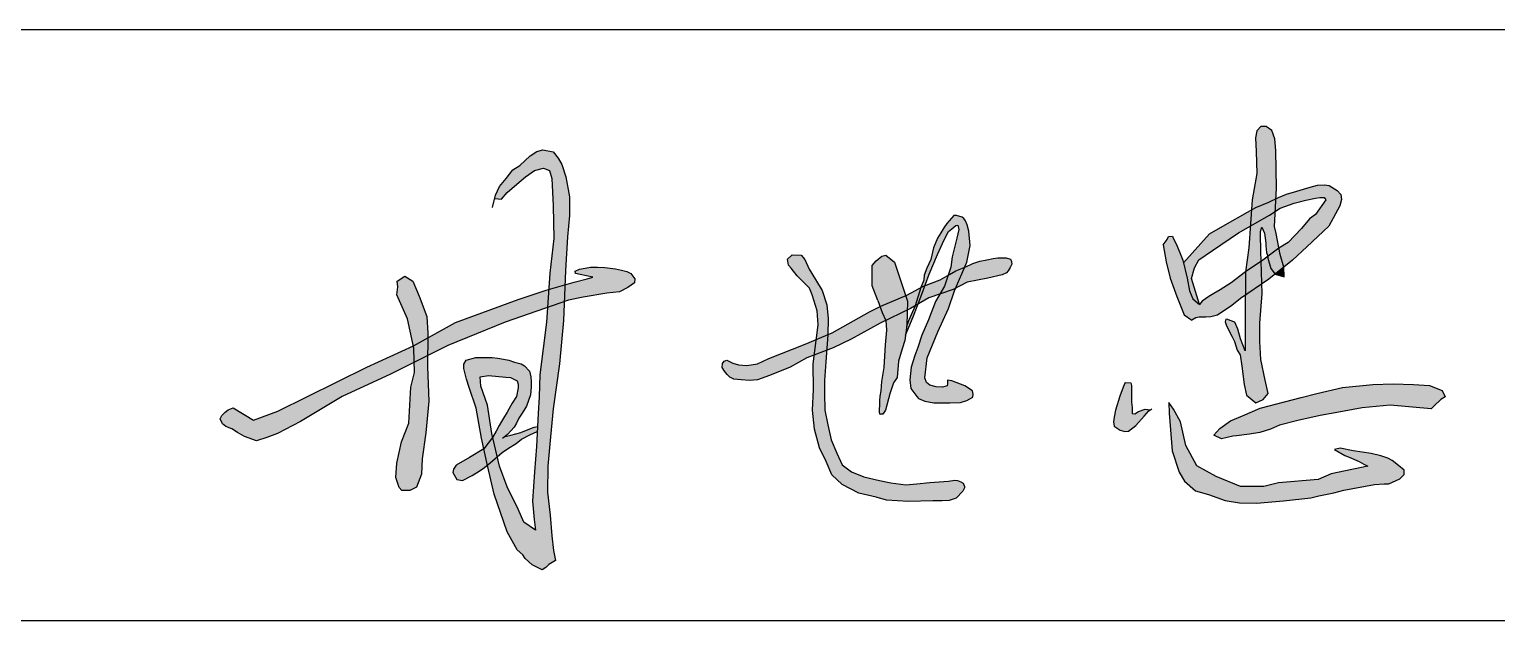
# Model space of a CAD drawing. Header units: millimetres. Extents: x 865490 to 879904, y 39442 to 44891.
# Drawn here: x 875080.47 to 875096.61, y 39495.95 to 39502.45 of the extents above; entities that cross this region are included whole.
import ezdxf

# ---------------------------------------------------------------- set-up
doc = ezdxf.new("R2010")
doc.units = ezdxf.units.MM
doc.header["$LTSCALE"] = 1000
doc.header["$MEASUREMENT"] = 0
doc.layers.add('HATCH', color=8, linetype='Continuous')

msp = doc.modelspace()

# ---------------------------------------------------------------- hatches: boundary and pattern name
at = {"layer": 'HATCH'}
for points in [[(875094.181, 39501.123), (875094.17, 39501.253), (875094.139, 39501.344), (875094.076, 39501.386), (875094.016, 39501.386), (875093.974, 39501.34), (875093.957, 39501.263), (875093.964, 39501.113), (875093.971, 39500.871), (875093.921, 39500.58), (875093.913, 39500.469), (875093.96, 39500.496), (875094.104, 39500.554), (875094.182, 39500.592), (875094.188, 39500.709)], [(875086.389, 39500.174), (875086.41, 39500.409), (875086.408, 39500.615), (875086.368, 39500.834), (875086.325, 39500.97), (875086.285, 39501.04), (875086.229, 39501.109), (875086.116, 39501.13), (875086.052, 39501.112), (875085.977, 39501.066), (875085.863, 39500.959), (875085.785, 39500.909), (875085.713, 39500.815), (875085.638, 39500.727), (875085.595, 39500.631), (875085.587, 39500.596), (875085.661, 39500.589), (875085.725, 39500.663), (875085.856, 39500.774), (875085.924, 39500.835), (875086.025, 39500.902), (875086.123, 39500.929), (875086.19, 39500.902), (875086.217, 39500.814), (875086.231, 39500.515), (875086.237, 39500.154), (875086.194, 39499.776), (875086.181, 39499.595), (875086.359, 39499.646), (875086.365, 39499.804)], [(875094.896, 39500.64), (875094.856, 39500.682), (875094.768, 39500.739), (875094.716, 39500.745), (875094.639, 39500.742), (875094.558, 39500.72), (875094.412, 39500.676), (875094.299, 39500.644), (875094.209, 39500.605), (875094.182, 39500.592), (875094.175, 39500.455), (875094.229, 39500.49), (875094.384, 39500.543), (875094.51, 39500.577), (875094.618, 39500.599), (875094.664, 39500.607), (875094.713, 39500.606), (875094.73, 39500.581), (875094.619, 39500.421), (875094.552, 39500.371), (875094.465, 39500.267), (875094.317, 39500.11), (875094.216, 39500.05), (875094.23, 39499.979), (875094.268, 39499.841), (875094.363, 39499.918), (875094.522, 39500.064), (875094.763, 39500.293), (875094.886, 39500.516), (875094.903, 39500.586)], [(875094.182, 39500.592), (875094.104, 39500.554), (875093.96, 39500.496), (875093.913, 39500.469), (875093.9, 39500.292), (875094.112, 39500.414), (875094.175, 39500.455)], [(875090.459, 39499.981), (875090.532, 39500.141), (875090.581, 39500.232), (875090.617, 39500.263), (875090.659, 39500.299), (875090.684, 39500.303), (875090.692, 39500.255), (875090.673, 39500.161), (875090.621, 39499.954), (875090.607, 39499.839), (875090.577, 39499.752), (875090.591, 39499.76), (875090.661, 39499.8), (875090.758, 39499.841), (875090.782, 39499.894), (875090.819, 39500.079), (875090.803, 39500.235), (875090.784, 39500.307), (875090.767, 39500.351), (875090.75, 39500.377), (875090.73, 39500.391), (875090.668, 39500.409), (875090.637, 39500.409), (875090.561, 39500.32), (875090.528, 39500.272), (875090.495, 39500.219), (875090.457, 39500.161), (875090.416, 39500.053), (875090.387, 39499.924), (875090.343, 39499.83), (875090.313, 39499.754), (875090.308, 39499.697), (875090.276, 39499.618), (875090.304, 39499.633), (875090.323, 39499.64), (875090.366, 39499.762)], [(875093.486, 39500.023), (875093.769, 39500.217), (875093.9, 39500.292), (875093.913, 39500.469), (875093.87, 39500.444), (875093.625, 39500.305), (875093.45, 39500.208), (875093.165, 39499.888), (875093.204, 39499.72), (875093.232, 39499.579), (875093.267, 39499.493), (875093.343, 39499.432), (875093.255, 39499.716), (875093.288, 39499.833), (875093.333, 39499.922)], [(875094.175, 39500.455), (875094.112, 39500.414), (875093.9, 39500.292), (875093.883, 39500.053), (875093.848, 39499.789), (875094.021, 39499.906), (875094.017, 39500.019), (875094.012, 39500.201), (875094.014, 39500.234), (875094.029, 39500.28), (875094.057, 39500.216), (875094.071, 39500.105), (875094.072, 39500.075), (875094.079, 39500.002), (875094.094, 39499.96), (875094.216, 39500.05), (875094.185, 39500.211), (875094.167, 39500.288)], [(875093.159, 39499.916), (875093.143, 39499.955), (875093.088, 39500.091), (875093.052, 39500.161), (875093.045, 39500.183), (875093.001, 39500.176), (875092.985, 39500.145), (875092.943, 39500.087), (875092.975, 39499.899), (875093.018, 39499.718), (875093.091, 39499.519), (875093.171, 39499.317), (875093.258, 39499.259), (875093.3, 39499.285), (875093.336, 39499.291), (875093.362, 39499.292), (875093.412, 39499.292), (875093.467, 39499.293), (875093.538, 39499.313), (875093.699, 39499.418), (875093.793, 39499.495), (875093.846, 39499.531), (875093.848, 39499.789), (875093.689, 39499.667), (875093.57, 39499.593), (875093.5, 39499.55), (875093.444, 39499.519), (875093.37, 39499.466), (875093.343, 39499.432), (875093.267, 39499.493), (875093.232, 39499.579), (875093.204, 39499.72)], [(875089.242, 39499.426), (875089.191, 39499.583), (875089.116, 39499.705), (875089.046, 39499.82), (875088.999, 39499.924), (875088.957, 39499.973), (875088.861, 39499.977), (875088.808, 39499.928), (875088.819, 39499.862), (875088.848, 39499.828), (875088.876, 39499.797), (875088.913, 39499.745), (875088.983, 39499.674), (875089.05, 39499.611), (875089.08, 39499.536), (875089.134, 39499.36), (875089.147, 39499.208), (875089.127, 39499.064), (875089.125, 39499.044), (875089.252, 39499.098), (875089.257, 39499.277)], [(875090.036, 39499.74), (875089.984, 39499.896), (875089.892, 39499.972), (875089.848, 39499.96), (875089.784, 39499.912), (875089.74, 39499.86), (875089.74, 39499.776), (875089.74, 39499.635), (875089.804, 39499.475), (875089.827, 39499.408), (875089.837, 39499.413), (875090.107, 39499.527)], [(875091.17, 39499.755), (875091.217, 39499.779), (875091.238, 39499.802), (875091.26, 39499.837), (875091.275, 39499.875), (875091.274, 39499.903), (875091.271, 39499.914), (875091.261, 39499.927), (875091.215, 39499.943), (875091.121, 39499.943), (875091.071, 39499.936), (875091.001, 39499.923), (875090.924, 39499.906), (875090.848, 39499.88), (875090.771, 39499.846), (875090.758, 39499.841), (875090.656, 39499.609), (875090.784, 39499.677), (875091.011, 39499.72)], [(875094.125, 39499.825), (875094.092, 39499.94), (875094.094, 39499.96), (875094.038, 39499.918), (875094.021, 39499.906), (875094.028, 39499.656), (875094.106, 39499.709), (875094.174, 39499.765)], [(875094.23, 39499.979), (875094.216, 39500.05), (875094.216, 39500.05), (875094.094, 39499.96), (875094.092, 39499.94), (875094.125, 39499.825), (875094.174, 39499.765), (875094.268, 39499.841)], [(875087.052, 39499.618), (875087.126, 39499.669), (875087.128, 39499.713), (875087.085, 39499.77), (875087.039, 39499.793), (875086.982, 39499.807), (875086.914, 39499.824), (875086.798, 39499.836), (875086.718, 39499.84), (875086.641, 39499.84), (875086.582, 39499.83), (875086.52, 39499.818), (875086.472, 39499.797), (875086.476, 39499.772), (875086.528, 39499.76), (875086.596, 39499.744), (875086.666, 39499.729), (875086.604, 39499.711), (875086.462, 39499.676), (875086.359, 39499.646), (875086.352, 39499.462), (875086.398, 39499.478), (875086.561, 39499.511), (875086.819, 39499.554), (875086.961, 39499.57)], [(875090.758, 39499.841), (875090.661, 39499.8), (875090.591, 39499.76), (875090.577, 39499.752), (875090.535, 39499.631), (875090.485, 39499.545), (875090.632, 39499.596), (875090.656, 39499.609)], [(875094.021, 39499.906), (875093.848, 39499.789), (875093.846, 39499.531), (875094.028, 39499.656)], [(875094.268, 39499.841), (875094.174, 39499.765), (875094.272, 39499.734)], [(875084.839, 39499.299), (875084.755, 39499.52), (875084.685, 39499.687), (875084.597, 39499.743), (875084.515, 39499.687), (875084.521, 39499.624), (875084.509, 39499.536), (875084.552, 39499.437), (875084.627, 39499.272), (875084.656, 39499.138), (875084.692, 39498.975), (875084.851, 39499.063), (875084.852, 39499.114)], [(875086.359, 39499.646), (875086.181, 39499.595), (875086.168, 39499.398), (875086.352, 39499.462)], [(875090.276, 39499.618), (875090.121, 39499.533), (875090.107, 39499.527), (875090.128, 39499.466), (875090.125, 39499.369), (875090.163, 39499.387), (875090.213, 39499.416)], [(875090.579, 39499.386), (875090.644, 39499.582), (875090.656, 39499.609), (875090.632, 39499.596), (875090.485, 39499.545), (875090.437, 39499.462), (875090.359, 39499.263), (875090.288, 39499.094), (875090.244, 39498.958), (875090.209, 39498.87), (875090.17, 39498.743), (875090.154, 39498.601), (875090.164, 39498.506), (875090.231, 39498.42), (875090.251, 39498.395), (875090.319, 39498.368), (875090.418, 39498.35), (875090.484, 39498.349), (875090.593, 39498.349), (875090.711, 39498.353), (875090.782, 39498.376), (875090.816, 39498.392), (875090.846, 39498.412), (875090.851, 39498.443), (875090.843, 39498.48), (875090.761, 39498.537), (875090.712, 39498.555), (875090.618, 39498.59), (875090.567, 39498.598), (875090.567, 39498.559), (875090.564, 39498.535), (875090.512, 39498.522), (875090.444, 39498.525), (875090.374, 39498.543), (875090.337, 39498.573), (875090.32, 39498.624), (875090.345, 39498.843), (875090.463, 39499.129)], [(875090.323, 39499.64), (875090.304, 39499.633), (875090.276, 39499.618), (875090.213, 39499.416), (875090.246, 39499.435), (875090.288, 39499.542)], [(875090.535, 39499.631), (875090.577, 39499.752), (875090.487, 39499.703), (875090.323, 39499.64), (875090.288, 39499.542), (875090.246, 39499.435), (875090.365, 39499.503), (875090.485, 39499.545)], [(875094.031, 39499.55), (875094.028, 39499.656), (875093.846, 39499.531), (875093.844, 39499.264), (875093.843, 39499.05), (875093.844, 39498.92), (875093.792, 39499.053), (875093.763, 39499.16), (875093.729, 39499.236), (875093.68, 39499.255), (875093.653, 39499.267), (875093.632, 39499.269), (875093.624, 39499.24), (875093.64, 39499.194), (875093.699, 39499.082), (875093.726, 39499.022), (875093.756, 39498.927), (875093.79, 39498.877), (875093.807, 39498.751), (875093.834, 39498.551), (875093.857, 39498.435), (875093.963, 39498.35), (875094.043, 39498.387), (875094.098, 39498.451), (875094.063, 39498.597), (875094.018, 39498.826), (875094.006, 39499.025), (875094.006, 39499.226)], [(875085.7, 39499.236), (875086.168, 39499.398), (875086.181, 39499.595), (875086.152, 39499.587), (875085.845, 39499.486), (875085.156, 39499.232), (875084.851, 39499.063), (875084.848, 39498.869), (875085.071, 39498.98)], [(875085.638, 39497.652), (875085.614, 39497.757), (875085.538, 39497.691), (875085.506, 39497.663), (875085.506, 39497.662), (875085.581, 39497.344), (875085.725, 39496.932), (875085.834, 39496.733), (875085.897, 39496.679), (875085.922, 39496.638), (875086, 39496.57), (875086.109, 39496.514), (875086.148, 39496.54), (875086.182, 39496.572), (875086.255, 39496.617), (875086.233, 39496.726), (875086.216, 39496.887), (875086.197, 39497.114), (875086.169, 39497.368), (875086.172, 39497.653), (875086.201, 39497.975), (875086.229, 39498.283), (875086.298, 39498.778), (875086.344, 39499.254), (875086.352, 39499.462), (875086.168, 39499.398), (875086.157, 39499.236), (875086.082, 39498.658), (875086.076, 39498.415), (875086.065, 39498.233), (875086.045, 39497.868), (875086.025, 39497.589), (875086.002, 39497.268), (875086.022, 39497.067), (875086.035, 39496.949), (875085.908, 39497.039), (875085.843, 39497.18), (875085.723, 39497.427)], [(875090.128, 39499.466), (875090.107, 39499.527), (875089.837, 39499.413), (875089.827, 39499.408), (875089.85, 39499.342), (875089.892, 39499.255), (875090.125, 39499.369)], [(875089.829, 39499.224), (875089.892, 39499.255), (875089.85, 39499.342), (875089.827, 39499.408), (875089.71, 39499.351), (875089.298, 39499.118), (875089.252, 39499.098), (875089.24, 39498.926), (875089.311, 39498.953), (875089.508, 39499.05)], [(875090.121, 39499.203), (875090.125, 39499.369), (875089.892, 39499.255), (875089.898, 39499.147), (875089.883, 39498.988), (875089.869, 39498.736), (875089.843, 39498.585), (875089.835, 39498.482), (875089.824, 39498.423), (875089.822, 39498.372), (875089.822, 39498.328), (875089.816, 39498.272), (875089.817, 39498.243), (875089.821, 39498.23), (875089.829, 39498.223), (875089.856, 39498.225), (875089.885, 39498.268), (875089.934, 39498.449), (875089.976, 39498.57), (875090.016, 39498.626), (875090.028, 39498.806), (875090.069, 39498.942), (875090.101, 39499.034)], [(875090.246, 39499.435), (875090.213, 39499.416), (875090.14, 39499.252), (875090.119, 39499.188), (875090.108, 39499.094), (875090.19, 39499.294)], [(875083.907, 39498.42), (875084.44, 39498.666), (875084.701, 39498.796), (875084.697, 39498.951), (875084.692, 39498.975), (875084.18, 39498.743), (875083.2, 39498.259), (875082.932, 39498.157), (875082.708, 39498.294), (875082.655, 39498.272), (875082.62, 39498.245), (875082.585, 39498.21), (875082.566, 39498.173), (875082.591, 39498.119), (875082.63, 39498.088), (875082.696, 39498.062), (875082.756, 39498.022), (875082.832, 39497.979), (875082.967, 39497.932), (875083.078, 39497.969), (875083.197, 39498.012), (875083.451, 39498.144)], [(875084.851, 39499.063), (875084.692, 39498.975), (875084.697, 39498.951), (875084.701, 39498.796), (875084.848, 39498.869)], [(875089.022, 39498.844), (875089.102, 39498.874), (875089.125, 39499.044), (875089.004, 39498.993), (875088.602, 39498.838), (875088.477, 39498.779), (875088.359, 39498.758), (875088.268, 39498.767), (875088.206, 39498.784), (875088.141, 39498.817), (875088.113, 39498.807), (875088.093, 39498.781), (875088.09, 39498.739), (875088.114, 39498.697), (875088.144, 39498.66), (875088.174, 39498.633), (875088.219, 39498.611), (875088.298, 39498.601), (875088.389, 39498.595), (875088.477, 39498.601), (875088.612, 39498.649), (875088.839, 39498.743)], [(875089.252, 39499.098), (875089.125, 39499.044), (875089.102, 39498.874), (875089.24, 39498.926)], [(875084.861, 39498.369), (875084.846, 39498.744), (875084.848, 39498.869), (875084.701, 39498.796), (875084.703, 39498.681), (875084.665, 39498.522), (875084.64, 39498.125), (875084.561, 39497.92), (875084.509, 39497.687), (875084.5, 39497.529), (875084.534, 39497.417), (875084.566, 39497.385), (875084.652, 39497.385), (875084.726, 39497.421), (875084.782, 39497.566), (875084.787, 39497.735), (875084.828, 39498.019)], [(875085.914, 39498.756), (875085.877, 39498.779), (875085.806, 39498.796), (875085.742, 39498.817), (875085.684, 39498.83), (875085.62, 39498.84), (875085.56, 39498.847), (875085.462, 39498.847), (875085.378, 39498.847), (875085.273, 39498.817), (875085.246, 39498.776), (875085.246, 39498.726), (875085.276, 39498.611), (875085.307, 39498.517), (875085.384, 39498.291), (875085.442, 39497.961), (875085.466, 39497.845), (875085.564, 39497.969), (875085.554, 39498.013), (875085.508, 39498.324), (875085.434, 39498.534), (875085.425, 39498.634), (875085.517, 39498.65), (875085.708, 39498.632), (875085.762, 39498.626), (875085.804, 39498.606), (875085.834, 39498.591), (875085.845, 39498.556), (875085.845, 39498.513), (875085.828, 39498.419), (875085.78, 39498.346), (875085.723, 39498.246), (875085.684, 39498.18), (875085.662, 39498.144), (875085.634, 39498.1), (875085.601, 39498.039), (875085.564, 39497.969), (875085.614, 39497.757), (875085.669, 39497.804), (875085.74, 39497.852), (875085.821, 39497.902), (875085.882, 39497.948), (875085.973, 39497.998), (875086.054, 39498.034), (875086.058, 39498.09), (875086.021, 39498.08), (875085.919, 39498.041), (875085.875, 39498.024), (875085.764, 39497.993), (875085.7, 39497.979), (875085.728, 39498.001), (875085.799, 39498.082), (875085.826, 39498.126), (875085.853, 39498.18), (875085.89, 39498.234), (875085.937, 39498.311), (875085.981, 39498.436), (875085.988, 39498.52), (875085.988, 39498.584), (875085.985, 39498.635), (875085.968, 39498.699)], [(875089.214, 39498.452), (875089.217, 39498.593), (875089.231, 39498.799), (875089.24, 39498.926), (875089.102, 39498.874), (875089.089, 39498.779), (875089.094, 39498.494), (875089.084, 39498.27), (875089.105, 39498.061), (875089.162, 39497.853), (875089.232, 39497.705), (875089.297, 39497.558), (875089.41, 39497.452), (875089.592, 39497.355), (875089.785, 39497.313), (875089.896, 39497.279), (875090.141, 39497.264), (875090.407, 39497.27), (875090.511, 39497.272), (875090.586, 39497.277), (875090.664, 39497.301), (875090.736, 39497.377), (875090.754, 39497.413), (875090.754, 39497.43), (875090.742, 39497.467), (875090.714, 39497.481), (875090.678, 39497.494), (875090.65, 39497.499), (875090.579, 39497.487), (875090.375, 39497.473), (875090.232, 39497.46), (875090.11, 39497.449), (875089.944, 39497.469), (875089.822, 39497.495), (875089.649, 39497.536), (875089.511, 39497.592), (875089.41, 39497.669), (875089.35, 39497.796), (875089.287, 39497.943), (875089.251, 39498.107), (875089.22, 39498.267)], [(875092.733, 39498.202), (875092.783, 39498.263), (875092.801, 39498.274), (875092.743, 39498.278), (875092.67, 39498.253), (875092.63, 39498.227), (875092.602, 39498.232), (875092.6, 39498.26), (875092.6, 39498.298), (875092.595, 39498.355), (875092.595, 39498.398), (875092.595, 39498.458), (875092.592, 39498.493), (875092.592, 39498.539), (875092.587, 39498.569), (875092.522, 39498.574), (875092.502, 39498.521), (875092.464, 39498.421), (875092.419, 39498.27), (875092.404, 39498.19), (875092.394, 39498.142), (875092.402, 39498.092), (875092.469, 39498.049), (875092.52, 39498.034), (875092.56, 39498.037), (875092.64, 39498.099)], [(875094.422, 39498.155), (875094.671, 39498.211), (875094.834, 39498.241), (875095.133, 39498.293), (875095.438, 39498.323), (875095.891, 39498.285), (875095.924, 39498.318), (875095.998, 39498.387), (875096.044, 39498.415), (875096.011, 39498.486), (875095.871, 39498.539), (875095.695, 39498.552), (875095.474, 39498.557), (875095.25, 39498.549), (875094.916, 39498.519), (875094.633, 39498.45), (875094.46, 39498.407), (875094.009, 39498.29), (875093.814, 39498.206), (875093.681, 39498.15), (875093.564, 39498.066), (875093.501, 39497.995), (875093.585, 39497.954), (875093.707, 39497.982), (875093.748, 39497.985), (875093.893, 39498.005), (875094.005, 39498.023), (875094.124, 39498.058), (875094.221, 39498.104)], [(875093.131, 39498.139), (875093.055, 39498.279), (875093.004, 39498.353), (875093.007, 39498.235), (875093.042, 39497.823), (875093.117, 39497.587), (875093.178, 39497.489), (875093.298, 39497.383), (875093.439, 39497.343), (875093.624, 39497.274), (875093.78, 39497.248), (875093.969, 39497.246), (875094.265, 39497.27), (875094.566, 39497.305), (875094.655, 39497.325), (875094.818, 39497.359), (875094.931, 39497.389), (875095.267, 39497.452), (875095.374, 39497.46), (875095.424, 39497.46), (875095.545, 39497.513), (875095.592, 39497.561), (875095.594, 39497.609), (875095.531, 39497.66), (875095.46, 39497.714), (875095.414, 39497.742), (875095.337, 39497.768), (875095.231, 39497.791), (875095.031, 39497.823), (875094.888, 39497.849), (875094.828, 39497.835), (875094.942, 39497.77), (875094.987, 39497.752), (875095.1, 39497.706), (875095.148, 39497.676), (875095.192, 39497.654), (875094.792, 39497.567), (875094.646, 39497.508), (875094.212, 39497.468), (875094.05, 39497.429), (875093.793, 39497.429), (875093.525, 39497.539), (875093.312, 39497.658), (875093.19, 39497.879)], [(875085.506, 39497.663), (875085.466, 39497.845), (875085.31, 39497.75), (875085.162, 39497.665), (875085.134, 39497.62), (875085.125, 39497.583), (875085.171, 39497.505), (875085.232, 39497.494), (875085.34, 39497.552), (875085.414, 39497.598), (875085.475, 39497.637)], [(875085.564, 39497.969), (875085.466, 39497.845), (875085.506, 39497.663), (875085.538, 39497.691), (875085.614, 39497.757)]]:
    msp.add_hatch(color=256, dxfattribs=at).paths.add_polyline_path(points)

# ---------------------------------------------------------------- linework, layer by layer
for p, q in [((875064.672, 39502.455), (875174.672, 39502.455)), ((875064.672, 39495.955), (875119.672, 39495.955))]:
    msp.add_line(p, q)
for points in [[(875094.092, 39499.94), (875094.125, 39499.825), (875094.174, 39499.765), (875094.272, 39499.734), (875094.268, 39499.841), (875094.23, 39499.979), (875094.185, 39500.211), (875094.167, 39500.288), (875094.188, 39500.709), (875094.181, 39501.123), (875094.17, 39501.253), (875094.139, 39501.344), (875094.076, 39501.386), (875094.016, 39501.386), (875093.974, 39501.34), (875093.957, 39501.263), (875093.964, 39501.113), (875093.971, 39500.871), (875093.921, 39500.58), (875093.883, 39500.053), (875093.848, 39499.789), (875093.844, 39499.264), (875093.843, 39499.05), (875093.844, 39498.92), (875093.792, 39499.053), (875093.763, 39499.16), (875093.729, 39499.236)], [(875085.563, 39500.498), (875085.595, 39500.631), (875085.638, 39500.727), (875085.713, 39500.815), (875085.785, 39500.909), (875085.863, 39500.959), (875085.977, 39501.066), (875086.052, 39501.112), (875086.116, 39501.13), (875086.229, 39501.109), (875086.285, 39501.04), (875086.325, 39500.97), (875086.368, 39500.834), (875086.408, 39500.615), (875086.41, 39500.409), (875086.389, 39500.174), (875086.365, 39499.804), (875086.344, 39499.254), (875086.298, 39498.778), (875086.229, 39498.283), (875086.201, 39497.975), (875086.172, 39497.653), (875086.169, 39497.368), (875086.197, 39497.114), (875086.216, 39496.887), (875086.233, 39496.726), (875086.255, 39496.617), (875086.182, 39496.572), (875086.148, 39496.54), (875086.109, 39496.514), (875086, 39496.57), (875085.922, 39496.638), (875085.897, 39496.679), (875085.834, 39496.733), (875085.725, 39496.932), (875085.581, 39497.344), (875085.506, 39497.662), (875085.442, 39497.961), (875085.384, 39498.291), (875085.307, 39498.517), (875085.276, 39498.611), (875085.246, 39498.726), (875085.246, 39498.776), (875085.273, 39498.817), (875085.273, 39498.817), (875085.378, 39498.847), (875085.462, 39498.847), (875085.462, 39498.847), (875085.56, 39498.847), (875085.62, 39498.84), (875085.684, 39498.83), (875085.742, 39498.817), (875085.806, 39498.796), (875085.877, 39498.779), (875085.914, 39498.756), (875085.968, 39498.699), (875085.985, 39498.635), (875085.988, 39498.584), (875085.988, 39498.52), (875085.981, 39498.436), (875085.937, 39498.311), (875085.89, 39498.234), (875085.853, 39498.18), (875085.826, 39498.126), (875085.799, 39498.082), (875085.799, 39498.082), (875085.728, 39498.001), (875085.671, 39497.957)], [(875085.587, 39500.596), (875085.661, 39500.589), (875085.661, 39500.589), (875085.725, 39500.663), (875085.856, 39500.774), (875085.924, 39500.835), (875086.025, 39500.902), (875086.123, 39500.929), (875086.123, 39500.929), (875086.19, 39500.902), (875086.217, 39500.814), (875086.231, 39500.515), (875086.237, 39500.154), (875086.194, 39499.776), (875086.157, 39499.236), (875086.082, 39498.658), (875086.076, 39498.415), (875086.065, 39498.233), (875086.045, 39497.868), (875086.025, 39497.589), (875086.002, 39497.268), (875086.022, 39497.067), (875086.035, 39496.949), (875086.035, 39496.949), (875085.908, 39497.039), (875085.843, 39497.18), (875085.723, 39497.427), (875085.638, 39497.652), (875085.554, 39498.013), (875085.508, 39498.324), (875085.434, 39498.534), (875085.425, 39498.634), (875085.425, 39498.634), (875085.517, 39498.65), (875085.708, 39498.632), (875085.708, 39498.632), (875085.762, 39498.626), (875085.804, 39498.606), (875085.834, 39498.591), (875085.845, 39498.556), (875085.845, 39498.513), (875085.828, 39498.419), (875085.78, 39498.346), (875085.723, 39498.246), (875085.684, 39498.18), (875085.662, 39498.144), (875085.634, 39498.1), (875085.601, 39498.039), (875085.564, 39497.969), (875085.466, 39497.845), (875085.31, 39497.75), (875085.162, 39497.665), (875085.134, 39497.62), (875085.125, 39497.583), (875085.171, 39497.505), (875085.232, 39497.494), (875085.34, 39497.552), (875085.414, 39497.598), (875085.475, 39497.637), (875085.538, 39497.691), (875085.669, 39497.804), (875085.74, 39497.852), (875085.821, 39497.902), (875085.882, 39497.948), (875085.973, 39497.998), (875086.054, 39498.034)], [(875093.165, 39499.888), (875093.45, 39500.208), (875093.625, 39500.305), (875093.87, 39500.444), (875093.96, 39500.496), (875094.104, 39500.554), (875094.209, 39500.605), (875094.299, 39500.644), (875094.412, 39500.676), (875094.558, 39500.72), (875094.639, 39500.742), (875094.716, 39500.745), (875094.768, 39500.739), (875094.856, 39500.682), (875094.896, 39500.64), (875094.903, 39500.586), (875094.886, 39500.516), (875094.763, 39500.293), (875094.522, 39500.064), (875094.363, 39499.918), (875094.106, 39499.709), (875093.793, 39499.495), (875093.699, 39499.418), (875093.538, 39499.313), (875093.467, 39499.293), (875093.412, 39499.292), (875093.362, 39499.292), (875093.336, 39499.291), (875093.3, 39499.285), (875093.258, 39499.259)], [(875092.943, 39500.087), (875092.985, 39500.145), (875093.001, 39500.176), (875093.001, 39500.176), (875093.045, 39500.183), (875093.052, 39500.161), (875093.088, 39500.091), (875093.143, 39499.955), (875093.159, 39499.916), (875093.204, 39499.72), (875093.232, 39499.579), (875093.267, 39499.493), (875093.343, 39499.432), (875093.255, 39499.716), (875093.288, 39499.833), (875093.333, 39499.922), (875093.486, 39500.023), (875093.769, 39500.217), (875094.112, 39500.414), (875094.229, 39500.49), (875094.384, 39500.543), (875094.51, 39500.577), (875094.618, 39500.599), (875094.664, 39500.607), (875094.713, 39500.606), (875094.73, 39500.581), (875094.619, 39500.421), (875094.552, 39500.371), (875094.465, 39500.267), (875094.317, 39500.11), (875094.216, 39500.05), (875094.038, 39499.918), (875093.848, 39499.789), (875093.689, 39499.667), (875093.57, 39499.593), (875093.5, 39499.55), (875093.444, 39499.519), (875093.37, 39499.466), (875093.343, 39499.432)], [(875090.108, 39499.094), (875090.19, 39499.294), (875090.288, 39499.542), (875090.366, 39499.762), (875090.459, 39499.981), (875090.532, 39500.141), (875090.581, 39500.232), (875090.617, 39500.263), (875090.659, 39500.299), (875090.684, 39500.303), (875090.692, 39500.255), (875090.673, 39500.161), (875090.621, 39499.954), (875090.607, 39499.839), (875090.535, 39499.631), (875090.437, 39499.462), (875090.359, 39499.263), (875090.288, 39499.094), (875090.244, 39498.958), (875090.209, 39498.87), (875090.17, 39498.743), (875090.154, 39498.601), (875090.164, 39498.506), (875090.231, 39498.42), (875090.251, 39498.395), (875090.319, 39498.368), (875090.418, 39498.35), (875090.484, 39498.349), (875090.593, 39498.349), (875090.711, 39498.353), (875090.782, 39498.376), (875090.816, 39498.392), (875090.846, 39498.412), (875090.851, 39498.443), (875090.843, 39498.48), (875090.761, 39498.537), (875090.712, 39498.555), (875090.618, 39498.59), (875090.567, 39498.598), (875090.567, 39498.559), (875090.564, 39498.535), (875090.512, 39498.522), (875090.444, 39498.525), (875090.374, 39498.543), (875090.337, 39498.573), (875090.32, 39498.624), (875090.345, 39498.843), (875090.463, 39499.129), (875090.579, 39499.386), (875090.644, 39499.582), (875090.782, 39499.894), (875090.819, 39500.079), (875090.803, 39500.235), (875090.784, 39500.307), (875090.767, 39500.351), (875090.75, 39500.377), (875090.73, 39500.391), (875090.668, 39500.409), (875090.637, 39500.409), (875090.561, 39500.32), (875090.528, 39500.272), (875090.495, 39500.219), (875090.457, 39500.161), (875090.416, 39500.053), (875090.387, 39499.924), (875090.343, 39499.83), (875090.313, 39499.754), (875090.308, 39499.697)], [(875093.729, 39499.236), (875093.68, 39499.255), (875093.653, 39499.267), (875093.632, 39499.269), (875093.624, 39499.24), (875093.64, 39499.194), (875093.699, 39499.082), (875093.726, 39499.022), (875093.756, 39498.927), (875093.79, 39498.877), (875093.807, 39498.751), (875093.834, 39498.551), (875093.857, 39498.435), (875093.963, 39498.35), (875094.043, 39498.387), (875094.098, 39498.451), (875094.098, 39498.451), (875094.063, 39498.597), (875094.018, 39498.826), (875094.006, 39499.025), (875094.006, 39499.226), (875094.031, 39499.55), (875094.017, 39500.019), (875094.012, 39500.201), (875094.014, 39500.234), (875094.029, 39500.28), (875094.029, 39500.28), (875094.057, 39500.216), (875094.071, 39500.105), (875094.072, 39500.075), (875094.079, 39500.002), (875094.094, 39499.96), (875094.092, 39499.94)], [(875092.943, 39500.087), (875092.975, 39499.899), (875093.018, 39499.718), (875093.091, 39499.519), (875093.171, 39499.317), (875093.258, 39499.259)], [(875091.261, 39499.927), (875091.271, 39499.914), (875091.274, 39499.903), (875091.275, 39499.875), (875091.26, 39499.837), (875091.238, 39499.802), (875091.217, 39499.779), (875091.17, 39499.755), (875091.011, 39499.72), (875090.784, 39499.677), (875090.632, 39499.596), (875090.365, 39499.503), (875090.163, 39499.387), (875089.829, 39499.224), (875089.508, 39499.05), (875089.311, 39498.953), (875089.022, 39498.844), (875088.839, 39498.743), (875088.612, 39498.649), (875088.477, 39498.601), (875088.389, 39498.595), (875088.298, 39498.601), (875088.219, 39498.611), (875088.174, 39498.633), (875088.144, 39498.66), (875088.114, 39498.697), (875088.09, 39498.739), (875088.093, 39498.781), (875088.113, 39498.807), (875088.141, 39498.817)], [(875088.141, 39498.817), (875088.206, 39498.784), (875088.268, 39498.767), (875088.359, 39498.758), (875088.477, 39498.779), (875088.602, 39498.838), (875089.004, 39498.993), (875089.298, 39499.118), (875089.71, 39499.351), (875089.837, 39499.413), (875090.121, 39499.533), (875090.304, 39499.633), (875090.487, 39499.703), (875090.591, 39499.76), (875090.661, 39499.8), (875090.771, 39499.846), (875090.848, 39499.88), (875090.924, 39499.906), (875091.001, 39499.923), (875091.071, 39499.936), (875091.121, 39499.943), (875091.215, 39499.943), (875091.215, 39499.943), (875091.261, 39499.927)], [(875088.819, 39499.862), (875088.808, 39499.928), (875088.861, 39499.977), (875088.957, 39499.973), (875088.999, 39499.924), (875089.046, 39499.82), (875089.116, 39499.705), (875089.191, 39499.583), (875089.242, 39499.426), (875089.257, 39499.277), (875089.252, 39499.098), (875089.231, 39498.799), (875089.217, 39498.593), (875089.214, 39498.452), (875089.22, 39498.267), (875089.251, 39498.107), (875089.287, 39497.943), (875089.35, 39497.796), (875089.41, 39497.669), (875089.511, 39497.592), (875089.649, 39497.536), (875089.822, 39497.495), (875089.944, 39497.469), (875090.11, 39497.449), (875090.232, 39497.46), (875090.375, 39497.473), (875090.579, 39497.487), (875090.65, 39497.499), (875090.678, 39497.494), (875090.714, 39497.481), (875090.742, 39497.467), (875090.754, 39497.43), (875090.754, 39497.413), (875090.736, 39497.377), (875090.664, 39497.301), (875090.586, 39497.277), (875090.511, 39497.272), (875090.407, 39497.27), (875090.141, 39497.264), (875089.896, 39497.279), (875089.785, 39497.313), (875089.592, 39497.355), (875089.41, 39497.452), (875089.297, 39497.558), (875089.232, 39497.705), (875089.162, 39497.853), (875089.105, 39498.061), (875089.084, 39498.27), (875089.094, 39498.494), (875089.089, 39498.779), (875089.127, 39499.064), (875089.147, 39499.208), (875089.134, 39499.36), (875089.08, 39499.536), (875089.05, 39499.611), (875088.983, 39499.674), (875088.913, 39499.745), (875088.876, 39499.797), (875088.848, 39499.828), (875088.819, 39499.862)], [(875089.804, 39499.475), (875089.74, 39499.635), (875089.74, 39499.776), (875089.74, 39499.86), (875089.784, 39499.912), (875089.848, 39499.96), (875089.892, 39499.972), (875089.984, 39499.896), (875090.036, 39499.74), (875090.128, 39499.466), (875090.121, 39499.203), (875090.101, 39499.034), (875090.069, 39498.942), (875090.028, 39498.806), (875090.016, 39498.626), (875089.976, 39498.57), (875089.934, 39498.449), (875089.885, 39498.268), (875089.856, 39498.225), (875089.829, 39498.223)], [(875082.708, 39498.294), (875082.932, 39498.157), (875083.2, 39498.259), (875084.18, 39498.743), (875084.692, 39498.975), (875085.156, 39499.232), (875085.845, 39499.486), (875086.152, 39499.587), (875086.462, 39499.676), (875086.604, 39499.711), (875086.666, 39499.729), (875086.596, 39499.744), (875086.528, 39499.76), (875086.476, 39499.772), (875086.476, 39499.772), (875086.472, 39499.797), (875086.52, 39499.818), (875086.582, 39499.83), (875086.641, 39499.84), (875086.718, 39499.84), (875086.798, 39499.836), (875086.914, 39499.824), (875086.982, 39499.807), (875087.039, 39499.793), (875087.085, 39499.77), (875087.128, 39499.713), (875087.126, 39499.669), (875087.052, 39499.618), (875086.961, 39499.57), (875086.819, 39499.554), (875086.561, 39499.511), (875086.398, 39499.478), (875085.7, 39499.236), (875085.071, 39498.98), (875084.44, 39498.666), (875083.907, 39498.42), (875083.451, 39498.144), (875083.197, 39498.012), (875083.078, 39497.969), (875082.967, 39497.932), (875082.832, 39497.979), (875082.756, 39498.022), (875082.696, 39498.062), (875082.63, 39498.088), (875082.591, 39498.119), (875082.566, 39498.173), (875082.585, 39498.21), (875082.62, 39498.245), (875082.655, 39498.272), (875082.708, 39498.294)], [(875084.515, 39499.687), (875084.597, 39499.743), (875084.685, 39499.687), (875084.755, 39499.52), (875084.839, 39499.299), (875084.852, 39499.114), (875084.846, 39498.744), (875084.861, 39498.369), (875084.828, 39498.019), (875084.787, 39497.735), (875084.782, 39497.566), (875084.726, 39497.421), (875084.652, 39497.385), (875084.566, 39497.385), (875084.534, 39497.417), (875084.5, 39497.529), (875084.509, 39497.687), (875084.561, 39497.92), (875084.64, 39498.125), (875084.665, 39498.522), (875084.703, 39498.681), (875084.697, 39498.951), (875084.656, 39499.138), (875084.627, 39499.272), (875084.552, 39499.437), (875084.509, 39499.536), (875084.521, 39499.624), (875084.515, 39499.687)], [(875090.308, 39499.697), (875090.276, 39499.618), (875090.213, 39499.416), (875090.14, 39499.252), (875090.119, 39499.188)], [(875089.804, 39499.475), (875089.85, 39499.342), (875089.892, 39499.255), (875089.898, 39499.147), (875089.883, 39498.988), (875089.869, 39498.736), (875089.843, 39498.585), (875089.835, 39498.482), (875089.824, 39498.423), (875089.822, 39498.372), (875089.822, 39498.328), (875089.816, 39498.272), (875089.817, 39498.243)], [(875092.522, 39498.574), (875092.502, 39498.521), (875092.464, 39498.421), (875092.419, 39498.27), (875092.404, 39498.19), (875092.394, 39498.142), (875092.402, 39498.092), (875092.402, 39498.092), (875092.469, 39498.049), (875092.52, 39498.034), (875092.56, 39498.037), (875092.64, 39498.099), (875092.733, 39498.202), (875092.783, 39498.263), (875092.818, 39498.285)], [(875092.522, 39498.574), (875092.587, 39498.569), (875092.592, 39498.539), (875092.592, 39498.493), (875092.595, 39498.458), (875092.595, 39498.398), (875092.595, 39498.355), (875092.6, 39498.298), (875092.6, 39498.26), (875092.602, 39498.232), (875092.602, 39498.232), (875092.63, 39498.227), (875092.67, 39498.253), (875092.743, 39498.278), (875092.743, 39498.278), (875092.801, 39498.274)], [(875093.564, 39498.066), (875093.681, 39498.15), (875093.814, 39498.206), (875094.009, 39498.29), (875094.46, 39498.407), (875094.633, 39498.45), (875094.916, 39498.519), (875095.25, 39498.549), (875095.474, 39498.557), (875095.695, 39498.552), (875095.871, 39498.539), (875096.011, 39498.486), (875096.011, 39498.486), (875096.044, 39498.415), (875095.998, 39498.387), (875095.924, 39498.318), (875095.891, 39498.285), (875095.891, 39498.285), (875095.438, 39498.323), (875095.133, 39498.293), (875094.834, 39498.241), (875094.671, 39498.211), (875094.422, 39498.155), (875094.221, 39498.104), (875094.124, 39498.058), (875094.005, 39498.023), (875093.893, 39498.005), (875093.748, 39497.985), (875093.707, 39497.982), (875093.585, 39497.954), (875093.501, 39497.995), (875093.564, 39498.066), (875093.564, 39498.066)], [(875093.004, 39498.353), (875093.007, 39498.235), (875093.042, 39497.823), (875093.117, 39497.587), (875093.178, 39497.489), (875093.298, 39497.383), (875093.439, 39497.343), (875093.624, 39497.274), (875093.78, 39497.248), (875093.969, 39497.246), (875094.265, 39497.27), (875094.566, 39497.305), (875094.655, 39497.325), (875094.818, 39497.359), (875094.931, 39497.389), (875095.267, 39497.452), (875095.374, 39497.46), (875095.424, 39497.46), (875095.545, 39497.513), (875095.592, 39497.561), (875095.594, 39497.609), (875095.531, 39497.66), (875095.46, 39497.714), (875095.414, 39497.742), (875095.337, 39497.768), (875095.231, 39497.791), (875095.031, 39497.823), (875094.888, 39497.849), (875094.828, 39497.835), (875094.828, 39497.835), (875094.828, 39497.835), (875094.942, 39497.77), (875094.987, 39497.752), (875095.1, 39497.706), (875095.148, 39497.676), (875095.192, 39497.654), (875094.792, 39497.567), (875094.646, 39497.508), (875094.212, 39497.468), (875094.05, 39497.429), (875093.793, 39497.429), (875093.525, 39497.539), (875093.312, 39497.658), (875093.19, 39497.879), (875093.131, 39498.139), (875093.055, 39498.279), (875093.004, 39498.353)], [(875089.817, 39498.243), (875089.821, 39498.23), (875089.829, 39498.223)], [(875085.7, 39497.979), (875085.7, 39497.979), (875085.764, 39497.993), (875085.875, 39498.024), (875085.919, 39498.041), (875086.021, 39498.08), (875086.058, 39498.09)]]:
    msp.add_lwpolyline(points)

doc.saveas('drawing.dxf')
